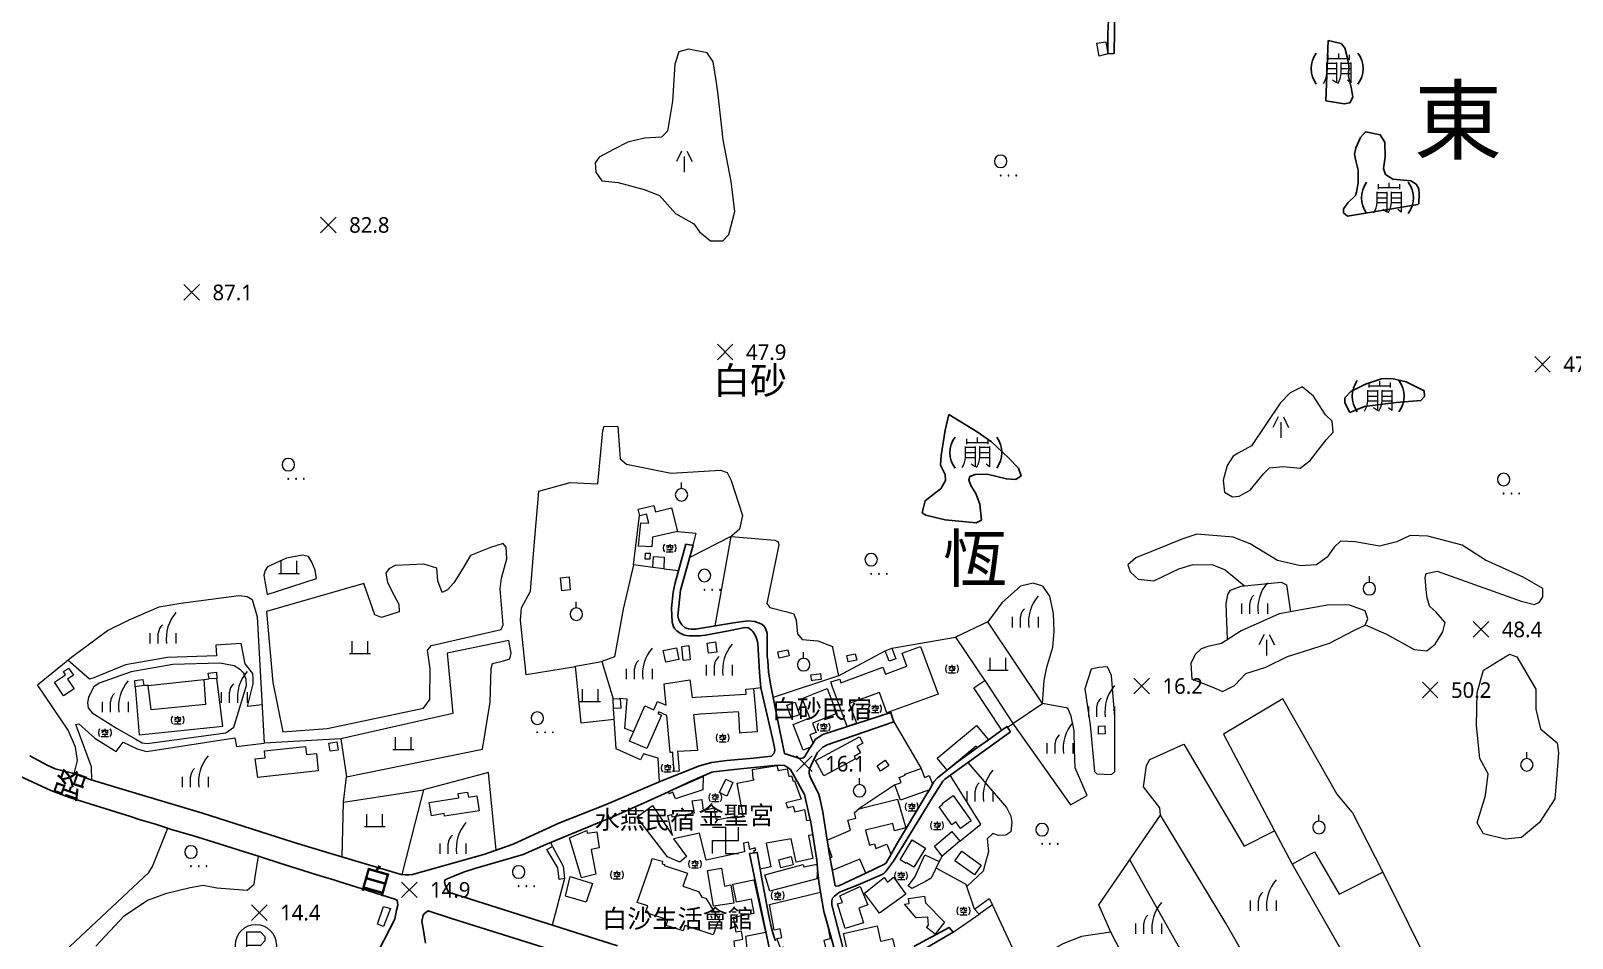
# Model space of a CAD drawing. Extents: x 219840 to 222438, y 2425093 to 2427865.
# Drawn here: x 220473 to 221213, y 2426565 to 2427001 of the extents above; entities that cross this region are included whole.
import ezdxf
from ezdxf.enums import TextEntityAlignment as Align

# ---------------------------------------------------------------- set-up
doc = ezdxf.new("R2010")
doc.units = 0
doc.linetypes.add('103', pattern=[32.5, 20, -3.75, 5, -3.75])
doc.linetypes.add('104', pattern=[32.49, 20, -3.83, 0.5, -3.83, 0.5, -3.83])
for name, color, linetype, lineweight in [('9030100', 7, 'Continuous', 20), ('9230000', 7, '103', 30), ('9240000', 7, '104', 30), ('9310100', 7, 'Continuous', 20), ('9710500', 3, 'Continuous', 20), ('9710800', 3, 'Continuous', 20), ('9720000', 3, 'Continuous', 20), ('9730200', 3, 'Continuous', 20), ('9730301', 3, 'Continuous', 20), ('9790103', 7, 'Continuous', 20), ('9960204', 7, 'Continuous', 20), ('9970102', 7, 'Continuous', 20)]:
    doc.layers.add(name, color=color, linetype=linetype, lineweight=lineweight)
for name, color, linetype in [('9420001', 1, 'Continuous'), ('9420801', 7, 'Continuous'), ('9810200', 7, 'Continuous'), ('9950404', 7, 'Continuous')]:
    doc.layers.add(name, color=color, linetype=linetype)
doc.layers.add('9790201', color=34, linetype='145', lineweight=20, true_color=0xa55200)
doc.layers.add('9820205', color=34, linetype='Continuous', true_color=0xa55200)
doc.styles.add('LMP', font='Microsoft JhengHei.ttf')
doc.linetypes.add('145', pattern='A,0,-7.5,[10,base.shx,S=1,R=0,X=0,Y=0]', length=7.5)

# ---------------------------------------------------------------- blocks, each defined once
blk = doc.blocks.new('97913')
at = {"linetype": 'Continuous'}
for points in [[(-10, 8.7, 0.333333), (-10, -6.3)], [(10, -6.3, 0.333333), (10, 8.7)]]:
    blk.add_lwpolyline(points, format="xyb", dxfattribs=at)
for points in [[(-5.3, 6.5), (-5.5, 5.4), (-6.1, 3.7)], [(-1.7, 5.9), (-2.2, 3.7), (-3.9, 1.8), (-6.1, 0.7)], [(-5.4, 5.9), (6.4, 5.9), (4.4, 4)], [(0, 8.7), (0, 6.2)], [(1.1, 5.9), (1.1, 2.6), (1.6, 1.5), (5.8, 1.5), (6.3, 2.1), (6, 3.3)], [(-6.9, -6.3), (6.9, -6.3)], [(-5.3, -1.5), (5.5, -1.5)], [(0, -1.5), (0, -6.3)]]:
    blk.add_lwpolyline(points, dxfattribs=at)
blk = doc.blocks.new('97200')
at = {"linetype": 'Continuous'}
for points in [[(6.25, 15, 0.214635), (1.75, 0)], [(-0.25, 9, 0.201941), (-2.25, 5)]]:
    blk.add_lwpolyline(points, format="xyb", dxfattribs=at)
for points in [[(-6.25, 5), (-6.25, 0)], [(-2.25, 0), (-2.25, 5)], [(6.25, 5), (6.25, 0)]]:
    blk.add_lwpolyline(points, dxfattribs=at)
blk = doc.blocks.new('97132')
at = {"linetype": 'Continuous'}
for points in [[(-3.2, 6.8, 1), (2.8, 6.8, 1)], [(-0.4, 0, 1), (0, 0, 1)], [(3.35, 0, 1), (3.75, 0, 1)], [(7.1, 0, 1), (7.5, 0, 1)]]:
    blk.add_lwpolyline(points, format="xyb", close=True, dxfattribs=at)
blk = doc.blocks.new('97331')
at = {"linetype": 'Continuous'}
blk.add_lwpolyline([(-3, 0, 1), (3, 0, 1)], format="xyb", close=True, dxfattribs=at)
blk.add_lwpolyline([(0, 3), (0, 6)], dxfattribs=at)
blk = doc.blocks.new('97135')
at = {"linetype": 'Continuous'}
for points in [[(-1.25, 10), (-3.75, 5)], [(0, 7.5), (0, 0)], [(1.25, 10), (3.75, 5)]]:
    blk.add_lwpolyline(points, dxfattribs=at)
blk = doc.blocks.new('98225')
at = {"lineweight": 0}
for points in [[(-6.56, -7.13), (-5.89, -5.98), (-5.4, -4.74), (-5.1, -3.45), (-5, -2.13), (-5, -1.82), (-5, 2.87)], [(-5, 2.56), (-0.31, 2.56), (-0.31, -2.13), (-0.31, -6.82), (-2.19, -5.57)], [(-5, 0.06), (-0.31, 0.06)], [(-4.37, 4.12), (-4.37, 6.62)], [(5.94, 4.75), (5, 4.75), (0.31, 4.75), (-4.37, 4.75)], [(-0.31, 2.87), (-0.31, 2.56)], [(0.31, -7.13), (0.98, -5.98), (1.47, -4.74), (1.77, -3.45), (1.88, -2.13), (1.88, 2.56), (1.88, 2.87)], [(0.63, 7.25), (0.63, 4.75)], [(1.88, 2.56), (6.56, 2.56)], [(1.88, 0.06), (6.56, 0.06)], [(6.56, 2.87), (6.56, -1.82), (6.56, -6.5), (6.56, -6.82), (5, -5.57)], [(5.94, 4.12), (5.94, 6.62)], [(-0.31, -2.44), (-5, -2.44)], [(6.56, -2.44), (1.88, -2.44)]]:
    blk.add_lwpolyline(points, dxfattribs=at)
for start, end in [(143.1301, 216.8699), (323.1301, 36.8699)]:
    blk.add_arc((0, 0), 12.5, start, end)
blk = doc.blocks.new('99624')
at = {"linetype": 'Continuous'}
blk.add_lwpolyline([(-10, 0, 1), (10, 0, 1)], format="xyb", close=True, dxfattribs=at)
for points in [[(-4.37, -6.56), (-4.37, 6.56), (2.19, 6.56), (4.37, 4.38), (4.37, 2.19), (2.19, 0), (-4.37, 0)], [(-4.37, 0), (-4.37, 0)]]:
    blk.add_lwpolyline(points, dxfattribs=at)
blk = doc.blocks.new('98120')
at = {"linetype": 'Continuous'}
for points in [[(-3.75, -3.75), (3.75, 3.75)], [(-3.75, 3.75), (3.75, -3.75)]]:
    blk.add_lwpolyline(points, dxfattribs=at)
blk = doc.blocks.new('99712')
at = {"linetype": 'Continuous'}
for points in [[(-6.25, -6.25), (-6.25, 0), (6.25, 0), (6.25, 6.25)], [(-6.25, 6.25), (0, 6.25), (0, -6.25), (6.25, -6.25)]]:
    blk.add_lwpolyline(points, dxfattribs=at)
blk = doc.blocks.new('97320')
at = {"linetype": 'Continuous'}
for points in [[(-5, 0), (5, 0)], [(-3.75, 0), (-3.75, 6)], [(3.75, 0), (3.75, 6)]]:
    blk.add_lwpolyline(points, dxfattribs=at)

msp = doc.modelspace()

# ---------------------------------------------------------------- linework, layer by layer
at = {"layer": '9310100', "flags": 128}
for points in [[(220989.83, 2426990.15), (220985.56, 2426988.96), (220984.54, 2426995.24), (220988.77, 2426995.94), (220989.83, 2426990.15)], [(220771.83, 2426773.04), (220772.54, 2426770.04), (220780.32, 2426771.97), (220783.18, 2426760.58), (220771.09, 2426757.92), (220770.76, 2426753.2), (220764.39, 2426753.6), (220765.6, 2426764.83), (220769.45, 2426764.57), (220768.28, 2426768.97), (220765, 2426768.13), (220764.25, 2426771.37), (220771.83, 2426773.04)], [(220770.09, 2426750.22), (220769.92, 2426747.26), (220767.69, 2426747.38), (220767.84, 2426750.24), (220770.09, 2426750.22)], [(220776.7, 2426748.29), (220776.55, 2426742.75), (220771.31, 2426743.29), (220771.68, 2426748.66), (220776.7, 2426748.29)], [(220731.67, 2426732.56), (220727.61, 2426732.19), (220727.05, 2426738.39), (220731.1, 2426738.77), (220731.67, 2426732.56)], [(220802.03, 2426702.68), (220798.11, 2426702.12), (220797.4, 2426707.01), (220801.32, 2426707.58), (220802.03, 2426702.68)], [(220783.81, 2426699.05), (220777.49, 2426697.76), (220776.33, 2426703.4), (220782.66, 2426704.7), (220783.81, 2426699.05)], [(220789.25, 2426698.95), (220785.93, 2426698.56), (220785.26, 2426705.31), (220788.58, 2426705.84), (220789.25, 2426698.95)], [(220836.71, 2426700.85), (220831.96, 2426699.76), (220831.32, 2426702.78), (220836.2, 2426703.75), (220836.71, 2426700.85)], [(220899.85, 2426705.36), (220908.28, 2426682.48), (220883.74, 2426673.43), (220880.09, 2426683.34), (220865.61, 2426678.01), (220869.1, 2426668.55), (220864.56, 2426666.88), (220857.38, 2426686.36), (220856.74, 2426688.4), (220861.02, 2426689.75), (220861.6, 2426687.92), (220881.8, 2426695.36), (220882.99, 2426692.12), (220893.34, 2426695.94), (220891.06, 2426702.12), (220899.85, 2426705.36)], [(220869.21, 2426698.77), (220865.16, 2426698.07), (220864.46, 2426701.1), (220868.44, 2426701.84), (220869.21, 2426698.77)], [(220887.95, 2426699.51), (220884.84, 2426698.31), (220882.88, 2426703.26), (220886.11, 2426704.6), (220887.95, 2426699.51)], [(220493.43, 2426685.04), (220488.38, 2426681.63), (220483.98, 2426688.15), (220489.36, 2426691.78), (220488.28, 2426693.38), (220490.72, 2426695.03), (220493.07, 2426691.55), (220490.3, 2426689.68), (220493.43, 2426685.04)], [(220561.94, 2426689.94), (220558.31, 2426689.79), (220557.76, 2426692.54), (220561.73, 2426693.1), (220561.94, 2426689.94)], [(220848.05, 2426688.98), (220847.65, 2426688.92), (220847.25, 2426691.71), (220847.39, 2426691.73), (220851.25, 2426692.29), (220851.76, 2426692.36), (220852.17, 2426689.57), (220852.03, 2426689.55), (220848.05, 2426688.98)], [(220526.93, 2426686.58), (220522.71, 2426686.04), (220522.63, 2426689.03), (220526.46, 2426689.48), (220526.93, 2426686.58)], [(220556.56, 2426677.55), (220530.5, 2426674.97), (220528.96, 2426686.64), (220555.67, 2426689.51), (220556.56, 2426677.55)], [(220789.17, 2426688.31), (220790.12, 2426680.86), (220791.79, 2426680.96), (220816.11, 2426682.45), (220815.92, 2426684.84), (220819.61, 2426685.19), (220820.55, 2426674.68), (220821.46, 2426664.36), (220813.99, 2426663.85), (220813.08, 2426663.78), (220812.58, 2426672.97), (220812.52, 2426673.99), (220794.2, 2426672.79), (220792.68, 2426672.69), (220790.85, 2426672.57), (220792.81, 2426655.43), (220783.18, 2426654.87), (220783.3, 2426653.56), (220784.03, 2426645.51), (220781.52, 2426645.26), (220780.95, 2426653.31), (220780.86, 2426654.58), (220780.27, 2426654.49), (220779.67, 2426654.41), (220778.1, 2426672.27), (220774.15, 2426674.03), (220773.74, 2426673.1), (220775.4, 2426672.39), (220768.5, 2426656.36), (220760.15, 2426659.95), (220767.43, 2426676.83), (220771.81, 2426674.94), (220773.53, 2426678.91), (220777.68, 2426677.13), (220777.24, 2426682.06), (220777.09, 2426683.74), (220776.77, 2426687.39), (220789.04, 2426689.31), (220789.17, 2426688.31)], [(220847, 2426657.02), (220843.51, 2426655.64), (220838.64, 2426667.97), (220846.7, 2426671.15), (220843.05, 2426680.4), (220855.01, 2426685.13), (220859.71, 2426673.24), (220847.92, 2426668.58), (220849.7, 2426664.09), (220846.65, 2426662.88), (220848.22, 2426658.91), (220847, 2426657.02)], [(220944.36, 2426668.24), (220941.63, 2426666.47), (220941.37, 2426666.87), (220938.92, 2426665.12), (220925.49, 2426685.49), (220930.72, 2426689.11), (220944.36, 2426668.24)], [(220755.91, 2426675.76), (220752.38, 2426675.5), (220752.33, 2426680.3), (220755.69, 2426680.39), (220755.91, 2426675.76)], [(220841.68, 2426672.58), (220837.74, 2426671.23), (220835.68, 2426677.2), (220839.61, 2426678.56), (220841.68, 2426672.58)], [(220932.52, 2426660.55), (220927.25, 2426656.79), (220926.61, 2426657.56), (220914.34, 2426647.35), (220912.57, 2426645.9), (220907.79, 2426651.73), (220909.52, 2426653.15), (220926.74, 2426667.49), (220932.52, 2426660.55)], [(220988.42, 2426663.34), (220985.37, 2426663.32), (220985.36, 2426667.12), (220988.38, 2426667.23), (220988.42, 2426663.34)], [(220604.59, 2426657.38), (220604.94, 2426653.44), (220609.86, 2426653.92), (220610.67, 2426645.69), (220581.6, 2426642.35), (220580.35, 2426651.38), (220585.11, 2426651.83), (220584.88, 2426655.23), (220604.59, 2426657.38)], [(220620.18, 2426655.6), (220616.32, 2426655.03), (220615.73, 2426658.99), (220619.59, 2426659.56), (220620.18, 2426655.6)], [(220855.85, 2426644.52), (220853.41, 2426643.21), (220849.43, 2426650.62), (220870.48, 2426661.94), (220872.13, 2426658.88), (220869.64, 2426657.54), (220869.27, 2426657.34), (220870.96, 2426654.21), (220867.93, 2426652.58), (220868.58, 2426651.36), (220855.85, 2426644.52)], [(220830.8, 2426648.22), (220831.51, 2426645.78), (220835.76, 2426646.59), (220836.62, 2426642.91), (220837.95, 2426643.16), (220838.62, 2426640.63), (220839.34, 2426640.8), (220842.5, 2426632.05), (220835.16, 2426630.31), (220835.91, 2426627.92), (220838.62, 2426628.7), (220839.44, 2426625.9), (220844.18, 2426627.01), (220845.09, 2426621.77), (220846.87, 2426622.07), (220847.12, 2426621), (220848.08, 2426614.88), (220846.03, 2426614.62), (220848.16, 2426603.45), (220840.1, 2426601.76), (220837.75, 2426612.94), (220825.65, 2426610.85), (220827.92, 2426599.52), (220822.79, 2426598.31), (220821.34, 2426606.47), (220820.05, 2426606.24), (220819.81, 2426607.31), (220820.72, 2426607.56), (220820.52, 2426608.59), (220817.92, 2426607.82), (220817.29, 2426611.37), (220814.85, 2426610.88), (220815.38, 2426606.67), (220796.86, 2426602.7), (220793.79, 2426615.69), (220781.29, 2426612.9), (220787.49, 2426604.4), (220784.34, 2426601.83), (220778.34, 2426604.27), (220763.59, 2426623.35), (220771.16, 2426629.03), (220780.69, 2426614.52), (220778.53, 2426624.2), (220780.29, 2426624.65), (220780.44, 2426623.53), (220791.32, 2426625.51), (220790.23, 2426631.14), (220794.8, 2426631.93), (220795.5, 2426626.58), (220800.52, 2426627.87), (220801.76, 2426622.02), (220811.78, 2426624.02), (220811.82, 2426623.4), (220814.66, 2426623.94), (220811.86, 2426639.63), (220820.02, 2426641.37), (220819.54, 2426641.99), (220819.11, 2426646.31), (220830.8, 2426648.22)], [(220884.62, 2426648.21), (220880.7, 2426645.52), (220878.98, 2426648.01), (220882.9, 2426650.71), (220884.62, 2426648.21)], [(220795.29, 2426636.53), (220782.24, 2426632.2), (220780.99, 2426635.35), (220779.14, 2426634.66), (220778.77, 2426635.61), (220780.43, 2426636.37), (220780.45, 2426636.32), (220795.55, 2426642.93), (220795.29, 2426636.53)], [(220809.69, 2426640.08), (220806.79, 2426633.41), (220803.31, 2426635.24), (220806.41, 2426641.66), (220809.69, 2426640.08)], [(220900.17, 2426646.8), (220901.72, 2426642.48), (220904.05, 2426643.39), (220905.58, 2426639.17), (220904.09, 2426636.58), (220890.27, 2426631.57), (220887.5, 2426638.84), (220890.57, 2426639.98), (220889.65, 2426642.42), (220892.51, 2426643.49), (220892.32, 2426643.97), (220900.17, 2426646.8)], [(220682.38, 2426635.42), (220682.77, 2426633), (220686.77, 2426633.66), (220687.92, 2426626.38), (220671.33, 2426623.85), (220671.09, 2426625.15), (220664.98, 2426624.07), (220663.93, 2426630.43), (220678.11, 2426632.67), (220677.79, 2426634.82), (220682.38, 2426635.42)], [(220924.23, 2426621.65), (220919.09, 2426617.96), (220916.83, 2426621.1), (220914.83, 2426619.66), (220908.72, 2426628.32), (220910.48, 2426629.57), (220910.23, 2426629.92), (220915.56, 2426633.74), (220924.23, 2426621.65)], [(220888.85, 2426632.06), (220892.75, 2426618.22), (220887.4, 2426616.81), (220886.52, 2426620.3), (220873.49, 2426617.14), (220875.28, 2426609.91), (220877.71, 2426610.62), (220878.39, 2426608.38), (220883.73, 2426610.39), (220885.61, 2426605.59), (220884.87, 2426604.16), (220883.33, 2426601.5), (220882.59, 2426600.78), (220873.61, 2426596.5), (220873.51, 2426596.46), (220870.69, 2426603.25), (220857.8, 2426597.9), (220856.5, 2426603.79), (220857.43, 2426604.15), (220855.49, 2426609.55), (220855.05, 2426612.34), (220866.21, 2426617.16), (220864.92, 2426621.88), (220868.78, 2426622.91), (220868.13, 2426625.61), (220870.25, 2426627.45), (220888.85, 2426632.06)], [(220739.64, 2426617.01), (220739.83, 2426615.63), (220744.49, 2426616.37), (220745.54, 2426608.59), (220741.65, 2426607.9), (220743.45, 2426598.39), (220743.97, 2426595.96), (220737.09, 2426594.15), (220736.28, 2426596.84), (220731.27, 2426613.44), (220738.79, 2426616.64), (220739.64, 2426617.01)], [(220902.24, 2426608.54), (220896.65, 2426599.38), (220893.18, 2426601.49), (220892.95, 2426601.12), (220890, 2426602.92), (220895.82, 2426612.45), (220902.24, 2426608.54)], [(220918.74, 2426611.84), (220910.22, 2426604.69), (220906.53, 2426609.48), (220914.89, 2426616.52), (220918.74, 2426611.84)], [(220728.93, 2426593.94), (220726.33, 2426593.44), (220725.74, 2426598.95), (220720.47, 2426607.78), (220723.11, 2426609.25), (220728.27, 2426599.86), (220728.93, 2426593.94)], [(220802.29, 2426572.55), (220800.33, 2426566.77), (220786.69, 2426571.3), (220785.92, 2426568.84), (220777.69, 2426571.4), (220778.51, 2426574.02), (220767.77, 2426577.6), (220768.9, 2426580.77), (220763.77, 2426582.35), (220770.31, 2426601.05), (220770.93, 2426603.52), (220776, 2426602.22), (220775.82, 2426601.01), (220776.86, 2426600.68), (220776.77, 2426600.07), (220787.95, 2426596.46), (220785.71, 2426590.24), (220793.25, 2426587.66), (220794.9, 2426584.95), (220796.7, 2426584.43), (220803.41, 2426573.56), (220802.29, 2426572.55)], [(220838.71, 2426600.51), (220832.77, 2426598.96), (220831.74, 2426602.89), (220837.68, 2426604.44), (220838.71, 2426600.51)], [(220902.29, 2426592.52), (220895.74, 2426589.04), (220893.87, 2426590.36), (220897.06, 2426594.48), (220901.97, 2426605.33), (220908.81, 2426602), (220905.03, 2426594.04), (220902.29, 2426592.52)], [(220929, 2426600.38), (220925.69, 2426595.73), (220916.32, 2426602.4), (220919.63, 2426607.05), (220929, 2426600.38)], [(220804.22, 2426598.9), (220805.65, 2426590.29), (220808.81, 2426590.83), (220810.18, 2426582.13), (220800.36, 2426580.58), (220797.51, 2426597.79), (220804.22, 2426598.9)], [(220850.18, 2426600.85), (220850.41, 2426598.44), (220849.98, 2426593.76), (220827.41, 2426587.82), (220825.1, 2426595.69), (220843.47, 2426600.57), (220843.74, 2426599.46), (220850.18, 2426600.85)], [(220742.38, 2426591.51), (220739.36, 2426582.55), (220729.34, 2426585.38), (220731.68, 2426594.81), (220742.38, 2426591.51)], [(220819.81, 2426593.21), (220825.33, 2426567.94), (220815.73, 2426565.96), (220815.89, 2426564.93), (220816.41, 2426560.16), (220810.92, 2426559.14), (220810.3, 2426564), (220814.46, 2426564.69), (220813.87, 2426568.67), (220811.36, 2426568.16), (220809.97, 2426575.29), (220820.01, 2426577.24), (220818.67, 2426584.02), (220811.52, 2426582.54), (220809.76, 2426591.16), (220819.81, 2426593.21)], [(220872.51, 2426572.68), (220863.6, 2426569.94), (220860.02, 2426581.71), (220862.36, 2426582.35), (220861.1, 2426585.5), (220864.18, 2426587.06), (220870.82, 2426590.13), (220874.49, 2426581.24), (220870.21, 2426579.7), (220872.51, 2426572.68)], [(220886.86, 2426594.47), (220892.85, 2426586.38), (220880.14, 2426577.26), (220872.96, 2426586.92), (220882.34, 2426594.39), (220884, 2426592.11), (220886.86, 2426594.47)], [(220854.94, 2426572.33), (220856.5, 2426564.86), (220853.4, 2426564.12), (220855.3, 2426555.98), (220856.33, 2426551.63), (220849.31, 2426550.05), (220848.27, 2426554.59), (220847.34, 2426559.35), (220835.05, 2426556.93), (220834.27, 2426560.89), (220832.66, 2426560.57), (220830.88, 2426565.15), (220833.32, 2426565.63), (220832.51, 2426569.7), (220829.53, 2426569.12), (220827.35, 2426581.37), (220851.87, 2426587.26), (220853.47, 2426577.99), (220854.71, 2426573.56), (220854.94, 2426572.33)], [(220902.3, 2426582.14), (220911.3, 2426572.97), (220906.85, 2426567.13), (220902.7, 2426570.3), (220903.65, 2426571.55), (220903.41, 2426575.4), (220897.81, 2426575.05), (220892.14, 2426581.57), (220894.35, 2426581.89), (220894, 2426584.3), (220901.82, 2426585.43), (220902.3, 2426582.14)], [(220934.44, 2426581.32), (220928.01, 2426576.77), (220925.79, 2426579.22), (220932.81, 2426584.35), (220934.44, 2426581.32)], [(220645.42, 2426579.57), (220642.03, 2426570.88), (220639.05, 2426571.94), (220642.05, 2426580.45), (220645.42, 2426579.57)], [(220879.13, 2426570.46), (220880.68, 2426563.8), (220881.68, 2426564.03), (220886.36, 2426565.12), (220886.51, 2426564.49), (220887.43, 2426560.49), (220888.14, 2426560.65), (220888.54, 2426560.75), (220889.57, 2426556.32), (220889.16, 2426556.23), (220881.6, 2426554.47), (220881.43, 2426554.43), (220880.98, 2426556.37), (220879.39, 2426556), (220879.11, 2426557.21), (220879.02, 2426557.61), (220876.96, 2426557.13), (220876.83, 2426557.66), (220867.92, 2426555.59), (220865.81, 2426555.1), (220862.93, 2426567.51), (220878.95, 2426571.23), (220879.13, 2426570.46)]]:
    msp.add_lwpolyline(points, close=True, dxfattribs=at)
at = {"layer": '9420001', "flags": 128}
for points in [[(220993.15, 2427011.7), (220992.82, 2426990.2), (220989.83, 2426990.15), (220989.72, 2426999.88), (220990.43, 2427012.65)], [(220472.12, 2426652.84), (220480.5, 2426648.36), (220484.36, 2426646.55), (220492.71, 2426644.48), (220501.66, 2426641.28), (220524.51, 2426634.38), (220555.11, 2426625.23), (220578.62, 2426617.77), (220599.01, 2426611.16), (220614.41, 2426606.62), (220614.89, 2426606.45), (220650.42, 2426595.86), (220652.41, 2426595.63), (220654.24, 2426595.66), (220655.94, 2426595.86), (220690.57, 2426605.59), (220692.46, 2426606.17), (220704.17, 2426610.36), (220726.19, 2426620.51), (220748.92, 2426629.5), (220775.15, 2426640.67), (220793.69, 2426648), (220799.49, 2426649.64), (220806.9, 2426650.65), (220819.64, 2426651.76), (220828.33, 2426652.7), (220829.53, 2426654.1), (220829.9, 2426655.57), (220829.79, 2426656.83), (220828.63, 2426661.93), (220823.22, 2426685.56), (220822.6, 2426692.83), (220821.8, 2426706.79), (220821.33, 2426708.3), (220820.89, 2426709.7), (220820.23, 2426711.09), (220819.32, 2426712.52), (220818.81, 2426713.05), (220817.45, 2426714.2), (220817.16, 2426714.3), (220816.04, 2426714.43), (220814.66, 2426714.27), (220809.38, 2426713.24), (220796.66, 2426710.76), (220793.74, 2426710.48), (220791.04, 2426710.42), (220788.78, 2426710.51), (220787.27, 2426710.73), (220785.99, 2426711.01), (220785.01, 2426711.41), (220784.16, 2426711.88), (220782.89, 2426712.87), (220781.95, 2426713.79), (220781.16, 2426714.77), (220780.58, 2426717.02), (220780.26, 2426723.83), (220781.08, 2426731.45), (220782.05, 2426735.91), (220787.19, 2426754.47), (220788.92, 2426754.23), (220790.65, 2426753.99), (220784.65, 2426732.36), (220783.38, 2426720.08), (220783.73, 2426718.24), (220784.54, 2426716.76), (220785.33, 2426715.59), (220786.8, 2426714.3), (220788.42, 2426713.78), (220789.68, 2426713.62), (220791.87, 2426713.65), (220810.04, 2426716.69), (220816.9, 2426717.65), (220820.36, 2426717.42), (220823.28, 2426716.28), (220824.66, 2426715.26), (220825.35, 2426714.07), (220826.17, 2426711.81), (220826.27, 2426700.5), (220826.45, 2426698.61), (220826.89, 2426693.2), (220827.81, 2426687.21), (220832.33, 2426664.92), (220834.46, 2426654), (220841.95, 2426651.56), (220843.37, 2426651.77), (220844.37, 2426652.51), (220846.58, 2426656.38), (220847, 2426657.02), (220848.22, 2426658.91), (220849.48, 2426660.87), (220852.97, 2426663.15), (220885.6, 2426673.65), (220886.3, 2426671.4), (220887, 2426669.15), (220863.34, 2426660.98), (220854.96, 2426658.15), (220852.99, 2426657.04), (220851.58, 2426655.72), (220850.31, 2426654.39), (220848.15, 2426650.06), (220846.66, 2426646.86), (220846.37, 2426645.43), (220846.36, 2426644.35), (220846.93, 2426642.73), (220851.06, 2426634.25), (220851.67, 2426631.78), (220852.96, 2426625.7), (220855.05, 2426612.34), (220855.49, 2426609.55), (220855.88, 2426607.04), (220858.89, 2426590.35), (220859.57, 2426590.23), (220860.63, 2426590.32), (220873.61, 2426596.5), (220882.59, 2426600.78), (220883.33, 2426601.5), (220884.87, 2426604.16), (220888.38, 2426610.21), (220902.92, 2426634.55), (220904.09, 2426636.58), (220905.58, 2426639.17), (220906.26, 2426640.35), (220907.98, 2426642.23), (220917.41, 2426649.76), (220927.25, 2426656.79), (220932.52, 2426660.55), (220938.92, 2426665.12), (220941.37, 2426666.87), (220941.63, 2426666.47), (220942.17, 2426665.63), (220942.97, 2426664.39), (220911.52, 2426641.65), (220910.56, 2426640.62), (220904.76, 2426631.51), (220886.9, 2426602.16), (220883.06, 2426597.06), (220882.31, 2426596.49), (220881.4, 2426595.87), (220869.82, 2426590.79), (220860.86, 2426587.26), (220858.47, 2426585.44), (220857.62, 2426584.48), (220857.23, 2426583.22), (220857.2, 2426581.31), (220865.4, 2426549.55)], [(220860.18, 2426554.08), (220854.71, 2426573.56), (220853.47, 2426577.99), (220851.87, 2426587.26), (220851, 2426592.3), (220850.41, 2426598.44), (220850.18, 2426600.85), (220850.01, 2426602.66), (220848.08, 2426614.88), (220847.12, 2426621), (220846.87, 2426622.07), (220844.09, 2426634.23), (220837.39, 2426646.28), (220835.69, 2426647.6), (220834.49, 2426648.19), (220832.63, 2426648.34), (220829.54, 2426648.24), (220813.43, 2426646.53), (220800.42, 2426645.16), (220799.59, 2426645.02), (220790.06, 2426640.75), (220780.43, 2426636.37), (220778.77, 2426635.61), (220768.57, 2426630.97), (220752.12, 2426623.52), (220719.9, 2426610.31), (220709.1, 2426605.4), (220685.91, 2426598.68), (220680.91, 2426597.09), (220677.13, 2426595.69), (220672.62, 2426593.69), (220671.42, 2426593.14), (220671.28, 2426592.45), (220671.58, 2426590.9), (220673.15, 2426587.33), (220754.4, 2426561.48)], [(220639.39, 2426558.8), (220644.98, 2426569.65), (220647.41, 2426574.36), (220648.24, 2426578.61), (220648.8, 2426581.09), (220648.67, 2426582.47), (220648.55, 2426583.56), (220647.01, 2426584.09), (220635.3, 2426587.75), (220628.76, 2426589.85), (220620.97, 2426592.35), (220618.54, 2426593.08), (220609.97, 2426595.64), (220594.21, 2426600.67), (220592.65, 2426601.17), (220583.34, 2426604.16), (220579.39, 2426605.4), (220572.65, 2426607.51), (220560.09, 2426611.44), (220550.75, 2426614.36), (220540.14, 2426617.44), (220532.45, 2426619.95), (220524.72, 2426622.25), (220520.45, 2426623.72), (220491.29, 2426632.87), (220482.27, 2426636.15), (220467.11, 2426643.17)], [(220827.53, 2426559.21), (220817.75, 2426605.85), (220820.05, 2426606.24), (220821.34, 2426606.47), (220822.79, 2426598.31), (220823.6, 2426593.7), (220826.99, 2426575.94), (220828.35, 2426570.08), (220829.43, 2426566.23), (220830.22, 2426563.89)], [(220773.5, 2426543.58), (220674.62, 2426574.75), (220663.48, 2426578.44), (220661.89, 2426577.19), (220661.05, 2426576.23), (220660.43, 2426573.21), (220660.9, 2426570.81), (220662.21, 2426562.91)], [(220896.7, 2426561.21), (220913.58, 2426570.44), (220915.51, 2426568.04), (220899.28, 2426558.61)]]:
    msp.add_lwpolyline(points, dxfattribs=at)
at = {"layer": '9790201', "flags": 128}
for points in [[(220782.13, 2426913.34), (220791.01, 2426908.51), (220793.74, 2426904.61), (220798.95, 2426900.22), (220804.9, 2426900.27), (220807.76, 2426903.31), (220810.64, 2426914.36), (220808.97, 2426928.83), (220805.13, 2426948.8), (220802.61, 2426970.41), (220801.8, 2426976.28), (220800.3, 2426986.34), (220797.41, 2426990.62), (220788.49, 2426992.38), (220783.79, 2426991.03), (220781.81, 2426985.08), (220780.7, 2426967.33), (220778.27, 2426952.94), (220775.4, 2426950.15), (220767.33, 2426949.53), (220759.35, 2426947.62), (220752.45, 2426944.07), (220745.56, 2426940.51), (220743.54, 2426937.75), (220743.89, 2426933.25), (220746.75, 2426929.17), (220754.61, 2426928.23), (220767.17, 2426924.97), (220774.47, 2426922.11)], [(221045.85, 2426779.55), (221049.65, 2426777.27), (221052.86, 2426777.55), (221058.09, 2426780.52), (221064.5, 2426788.38), (221067.46, 2426791.21), (221073.96, 2426791.86), (221082.16, 2426791.02), (221086.9, 2426794.66), (221094.64, 2426804.61), (221098, 2426808.29), (221097.42, 2426813.59), (221094.28, 2426816.71), (221088.48, 2426825.6), (221083.12, 2426830.09), (221077.35, 2426827.27), (221072.49, 2426822.22), (221058.81, 2426801.82), (221052.36, 2426798.3), (221049.9, 2426796.77), (221047.15, 2426792.3), (221045.16, 2426785.3)], [(220593.69, 2426664.34), (220615.01, 2426665.92), (220661.25, 2426675.68), (220664.28, 2426679.94), (220664.38, 2426694.7), (220663.14, 2426703.68), (220665.09, 2426705.88), (220698.51, 2426713.52), (220699.46, 2426715.84), (220698.06, 2426733.15), (220698.7, 2426738.22), (220701.22, 2426747.49), (220700.88, 2426753.15), (220699.39, 2426754.78), (220693.37, 2426752.97), (220683.71, 2426749.12), (220679.3, 2426741.61), (220675.83, 2426736), (220672.73, 2426732.59), (220670.11, 2426731.37), (220668.09, 2426736.94), (220667.56, 2426742.97), (220661.42, 2426744.88), (220647.54, 2426744.24), (220644.51, 2426742.64), (220643.08, 2426740.62), (220643.85, 2426736.06), (220647.09, 2426729.8), (220649.36, 2426725.72), (220649.48, 2426722.01), (220640.95, 2426719.23), (220637.79, 2426720.55), (220632.48, 2426735.58), (220585.76, 2426722.26), (220588.89, 2426688.07)], [(220586.07, 2426730.37), (220609.84, 2426737.99), (220609.22, 2426742.02), (220607.61, 2426745.89), (220605.95, 2426748.54), (220603.16, 2426749.2), (220595.44, 2426747.77), (220586.35, 2426743.72), (220585.21, 2426741.87), (220584.53, 2426739.62), (220584.99, 2426736.77)], [(220624.19, 2426642.72), (220689.46, 2426656.1), (220693.16, 2426678.65), (220693.68, 2426694.72), (220694.38, 2426697.14), (220699.62, 2426698.55), (220702.62, 2426699.45), (220703.31, 2426702.12), (220702.13, 2426708.26), (220672.5, 2426702.18), (220675.25, 2426673.14), (220621.45, 2426661.04)], [(221167.05, 2426620.71), (221171.18, 2426633.72), (221172.45, 2426644.2), (221168.32, 2426651.5), (221166.73, 2426667.38), (221167.05, 2426683.25), (221170.22, 2426694.05), (221182.61, 2426701.67), (221186.11, 2426700.4), (221195.32, 2426684.84), (221195.32, 2426675.32), (221197.54, 2426665.79), (221205.49, 2426659.12), (221206.23, 2426654.28), (221205.22, 2426641.84), (221204.42, 2426632.21), (221196.99, 2426620.77), (221188.36, 2426613.55), (221180.53, 2426612.75), (221170.09, 2426615.35)], [(220528.55, 2426658.8), (220566.21, 2426663.82), (220570.13, 2426666.57), (220576.15, 2426686.66), (220576.08, 2426689.49), (220574.92, 2426692.5), (220573.36, 2426694.2), (220570.25, 2426696.14), (220563.32, 2426697.37), (220540.88, 2426696.7), (220520.79, 2426693.18), (220505.42, 2426687.77), (220502.9, 2426685.95), (220500.34, 2426680.96), (220499.89, 2426678.23), (220500.18, 2426675.88), (220502.03, 2426673.43), (220513.71, 2426666.12), (220523.07, 2426660.89), (220526.05, 2426659.13)], [(220984.47, 2426644.14), (220991.46, 2426643.86), (220993.09, 2426645.3), (220993.17, 2426671.41), (220991.57, 2426691.36), (220989.56, 2426695.52), (220985.5, 2426695.26), (220981.77, 2426694.44), (220978.8, 2426684.98), (220981.27, 2426667.74), (220983.45, 2426645.33)]]:
    msp.add_lwpolyline(points, close=True, dxfattribs=at)
for points in [[(220318.72, 2426791.5), (220285.14, 2426778.05), (220282, 2426779), (220271.15, 2426822.11), (220244.08, 2426815.6), (220240.96, 2426817.88), (220233.38, 2426857), (220229.46, 2426869.03), (220226.25, 2426868.52), (220216.77, 2426864.77), (220214.41, 2426858.43), (220230.22, 2426787.32), (220224.08, 2426781.98), (220207.44, 2426771.62), (220190.08, 2426766.68), (220187.18, 2426763.71), (220205.16, 2426717.27), (220218.59, 2426686.6), (220238.9, 2426660.47), (220231.32, 2426644.64), (220231.29, 2426631.19), (220234.29, 2426623.09), (220245.33, 2426587.97), (220248.2, 2426580.46), (220255.09, 2426576.55), (220270.91, 2426567.59), (220308.73, 2426598.6), (220318.09, 2426604.55), (220324.39, 2426603.99), (220359.32, 2426573.3), (220364.9, 2426570.93), (220409.57, 2426572.02), (220435.06, 2426567.24), (220478.81, 2426549.46), (220529.33, 2426596.81), (220530.99, 2426599.66), (220538.4, 2426618.01)], [(220744.95, 2426783.56), (220747.27, 2426809.18), (220747.98, 2426811.26), (220754.55, 2426811.08), (220755.55, 2426795.57), (220758.61, 2426793.03), (220780.09, 2426788.65), (220803.76, 2426790.08), (220807.07, 2426788.99), (220808.92, 2426785.06), (220814.31, 2426768.36), (220812.91, 2426761.78), (220809.14, 2426758.32), (220789.03, 2426748.16)], [(220734.2, 2426695.67), (220710.41, 2426691.81), (220707.79, 2426718.03), (220708.24, 2426723.99), (220712.53, 2426731.9), (220713.98, 2426749.88), (220716.57, 2426779.94), (220731.59, 2426784.09), (220744.95, 2426783.56)], [(220762.04, 2426744.6), (220764.95, 2426768.35)], [(220783.18, 2426760.58), (220791.94, 2426759.86)], [(220791.94, 2426759.86), (220790.58, 2426754)], [(221113.39, 2426715.83), (221123.64, 2426711.37), (221136.84, 2426703.91), (221142.96, 2426703.29), (221147.01, 2426706.41), (221150.59, 2426712.38), (221151.73, 2426716.92), (221147.31, 2426722.03), (221144.37, 2426724.51), (221143.11, 2426728.57), (221142.58, 2426732.8), (221142.13, 2426738.34), (221142.68, 2426740.47), (221147.84, 2426741.48), (221188.25, 2426727.09), (221194.64, 2426725.56), (221197.04, 2426726.7), (221198.62, 2426729.16), (221198.64, 2426733.18), (221189.13, 2426738.7), (221171.06, 2426746.89), (221159.97, 2426754.01), (221143.46, 2426758.36), (221135, 2426758.71), (221128.57, 2426755.67), (221120.24, 2426753.57), (221108.5, 2426755.7), (221101.42, 2426755.95), (221098.49, 2426753.12), (221095.17, 2426748.31), (221090.04, 2426744.61), (221082.29, 2426744.12), (221071.31, 2426746.69), (221058.09, 2426754.76), (221049.99, 2426757.97), (221032.5, 2426759.32), (221025.78, 2426757.06), (221003.29, 2426748.01), (220999.35, 2426744.58), (221000.45, 2426741.28), (221004.35, 2426737.78), (221011.89, 2426736.96), (221023.8, 2426742.6), (221030.72, 2426744.7), (221040.21, 2426744.6), (221046.19, 2426742.21), (221055.36, 2426734.47)], [(220801.25, 2426715.22), (220808.94, 2426758.22), (220829.87, 2426756.48), (220831.42, 2426755.68), (220831.77, 2426754.17), (220826.1, 2426726.07), (220827.51, 2426724.14), (220835.62, 2426722.06), (220838.97, 2426720.99), (220840.13, 2426717.99), (220840.73, 2426711.53), (220843.01, 2426708.7), (220850.46, 2426708.03), (220857.56, 2426705.4), (220857.59, 2426704.84), (220860.48, 2426691.22), (220829.1, 2426680.83)], [(220762.04, 2426744.6), (220757.11, 2426723.26), (220752.94, 2426700.34), (220746.89, 2426698.11)], [(220771.31, 2426743.29), (220762.04, 2426744.6)], [(220776.55, 2426742.75), (220783.69, 2426741.82)], [(220493.42, 2426644.23), (220495.02, 2426650.6), (220494.04, 2426656.97), (220490.55, 2426665.15), (220475.81, 2426686.91), (220492.11, 2426700.26), (220509.47, 2426713.03), (220519.9, 2426718.24), (220534.29, 2426724.37), (220544.64, 2426726.16), (220572.58, 2426729.81), (220576.51, 2426729.39), (220578.97, 2426727.89), (220581.31, 2426719.64), (220584.67, 2426658.98)], [(220958.38, 2426677.91), (220959.16, 2426689.08), (220960.45, 2426695.36), (220963.41, 2426705.1), (220963.95, 2426712.51), (220963.62, 2426721.19), (220961.93, 2426729.52), (220958.58, 2426734.39), (220953.9, 2426735.87), (220947.78, 2426734.31), (220938.86, 2426726.42), (220932.23, 2426717.15)], [(221047.26, 2426708.71), (221046.61, 2426725.83), (221047.38, 2426730.42), (221048.69, 2426732.38), (221053.86, 2426734.32), (221073.02, 2426736.24), (221075.61, 2426735.01), (221077.48, 2426722.06)], [(221029.91, 2426689.82), (221040.47, 2426685.61), (221044.87, 2426683.79), (221050.6, 2426686.65), (221056.1, 2426692.39), (221065.66, 2426695.43), (221076.09, 2426700.5), (221084.2, 2426703.11), (221096.25, 2426706.94), (221108.2, 2426713.21), (221113.31, 2426715.62), (221114.57, 2426718.72), (221113.38, 2426722.47), (221105.81, 2426725.27), (221096.08, 2426725.39), (221072.05, 2426721.09), (221064.21, 2426717.56), (221053.81, 2426712.88), (221044.34, 2426706.86), (221037.75, 2426705.32), (221034.59, 2426704.18), (221031.69, 2426701.5), (221029.66, 2426697.22), (221030.17, 2426689.72)], [(220944.24, 2426668.41), (220958.38, 2426677.91), (220932.23, 2426717.15), (220916.58, 2426709.87)], [(220886.11, 2426704.6), (220916.58, 2426709.87)], [(220916.58, 2426709.87), (220930.95, 2426688.76)], [(220583.66, 2426677.35), (220576.74, 2426676.61), (220579.36, 2426687.37), (220579.47, 2426689.88), (220579.3, 2426692.46), (220575.49, 2426697.05), (220573.62, 2426706.82), (220561.5, 2426705.97), (220561.79, 2426700.85), (220538.26, 2426700.06), (220518.12, 2426696.51), (220502.86, 2426690.28), (220500.84, 2426689.67), (220490.34, 2426698.81)], [(220860.48, 2426691.22), (220882.88, 2426703.26)], [(220752.76, 2426670.25), (220736.91, 2426668.46), (220734.18, 2426695.93), (220746.89, 2426698.11), (220752.33, 2426680.26)], [(220522.71, 2426686.04), (220524.69, 2426662.87), (220564.9, 2426667.14), (220561.94, 2426689.94)], [(220528.96, 2426686.64), (220526.93, 2426686.58)], [(220555.67, 2426689.51), (220558.32, 2426689.79)], [(220819.61, 2426685.19), (220823.21, 2426685.61)], [(220762.06, 2426664.39), (220757.88, 2426665.98), (220759.03, 2426680.06), (220755.19, 2426680.38)], [(220944.24, 2426668.42), (220971.89, 2426629.3), (220979.78, 2426633.8), (220974.12, 2426647.03), (220973.76, 2426655.95), (220973.65, 2426664.92), (220972.13, 2426671.97), (220970.53, 2426675.71), (220958.38, 2426677.91)], [(221107.12, 2426625.76), (221099.7, 2426634.59), (221073.82, 2426680.19), (221045.34, 2426663.31), (221069.76, 2426616.78)], [(220753.75, 2426656.28), (220752.38, 2426675.5)], [(220501.99, 2426641.18), (220501.71, 2426647.58), (220494.31, 2426667.96), (220495.67, 2426668.28), (220503.44, 2426661.31), (220513.61, 2426654.92), (220517.01, 2426659.42), (220523.71, 2426656.16), (220528.2, 2426654.94), (220570.64, 2426661.48), (220571.42, 2426657.32), (220584.67, 2426658.98)], [(220887, 2426669.15), (220900.17, 2426646.8)], [(220621.45, 2426661.04), (220584.67, 2426658.98)], [(220774.48, 2426640.38), (220773.88, 2426651.66), (220766.84, 2426653.87), (220765.36, 2426650.91), (220753.75, 2426656.28)], [(220991.28, 2426568.19), (220985.53, 2426581.24), (221015.11, 2426624.4), (221014.67, 2426627.8), (221006.83, 2426637.87), (221008.27, 2426648.13), (221009.94, 2426651.08), (221026.21, 2426658.37), (221055.27, 2426609.4), (221069.76, 2426616.78), (221078.22, 2426600.8), (221088.96, 2426606.65), (221100.81, 2426586.4), (221121.88, 2426597), (221146.48, 2426547.38), (221180.32, 2426552.48), (221190.53, 2426521.3), (221194.01, 2426509.45), (221211.99, 2426424.58), (221208.16, 2426407.52), (221205.77, 2426395.34), (221205.95, 2426388.68), (221205.26, 2426380.54), (221206.52, 2426356.66)], [(220922.54, 2426649.62), (220941.13, 2426627.94), (220943.2, 2426623.9), (220943.68, 2426621.04), (220943.28, 2426616.26), (220940.82, 2426614.71), (220937.33, 2426614.54), (220934.62, 2426615.58), (220931.8, 2426613.04), (220932.43, 2426606.73), (220931.13, 2426602.28), (220929.89, 2426597.43), (220922.1, 2426590.01)], [(220622.7, 2426630.55), (220624.19, 2426642.72)], [(220692.44, 2426644.76), (220661.21, 2426636.56)], [(220696.15, 2426607.49), (220692.44, 2426644.76)], [(220928.78, 2426620), (220914.04, 2426643.47)], [(220622.07, 2426604.31), (220622.7, 2426630.55), (220661.21, 2426636.56), (220657.26, 2426620.92), (220650.78, 2426595.82)], [(220887.5, 2426638.84), (220870.25, 2426627.45)], [(221107.12, 2426625.76), (221121.88, 2426597)], [(220918.74, 2426611.84), (220928.78, 2426620)], [(221046.45, 2426572.46), (221015.11, 2426624.4)], [(220723.11, 2426609.25), (220722.37, 2426611.32)], [(220503.89, 2426561.4), (220517.53, 2426575.96), (220528.72, 2426583.42), (220537.88, 2426586.89), (220549.19, 2426589.61), (220555.41, 2426590.69), (220561.93, 2426589.43), (220576.5, 2426588.29), (220579.84, 2426591.14), (220580.43, 2426594.65), (220581.89, 2426604.61)], [(220910.22, 2426604.69), (220908.81, 2426602)], [(220921.78, 2426590.95), (220907.34, 2426598.9)], [(221049.85, 2426515.05), (221000.35, 2426602.86)], [(221078.22, 2426600.8), (221111.83, 2426541.83), (221100.31, 2426536.02), (221097.98, 2426533.24), (221096.59, 2426528.12), (221091.59, 2426507.44)], [(220728.93, 2426593.94), (220723.05, 2426571.46)], [(220925.79, 2426579.22), (220921.78, 2426590.95)], [(220969.31, 2426506.36), (220934.44, 2426581.32)], [(220915.51, 2426568.04), (220928.43, 2426577.07)], [(221003.56, 2426544.28), (220991.28, 2426568.19), (220977.07, 2426566.06), (220968.19, 2426562.49), (220948.51, 2426551.08)], [(221081.17, 2426511.65), (221046.45, 2426572.46)]]:
    msp.add_lwpolyline(points, dxfattribs=at)
at = {"layer": '9820205', "flags": 128}
for points in [[(221094.51, 2426967.51), (221103.3, 2426966.05), (221106.05, 2426966.6), (221107.48, 2426969.34), (221106.61, 2426974.08), (221105.36, 2426979.24), (221105.45, 2426984.51), (221104.68, 2426988.66), (221103.53, 2426992.98), (221101.77, 2426995.12), (221095.65, 2426996.47)], [(221138.65, 2426917.76), (221104.85, 2426912.1), (221102.94, 2426913.64), (221103, 2426915.62), (221104.94, 2426918.54), (221108.62, 2426921.97), (221109.25, 2426923.67), (221110.03, 2426928.07), (221109.99, 2426934.14), (221108.86, 2426938.68), (221108.2, 2426941.89), (221108.93, 2426944.93), (221111.03, 2426949.97), (221113.56, 2426952.57), (221120.59, 2426951.26), (221122.85, 2426947.62), (221122.91, 2426940.56), (221122.14, 2426935.05), (221123.13, 2426932.18), (221126.66, 2426929.9), (221135.32, 2426929.05), (221137.8, 2426927.41), (221139.15, 2426925.3), (221139.3, 2426922.65), (221139.15, 2426918.18)], [(221105.92, 2426817.81), (221113.08, 2426820.66), (221128.29, 2426822.64), (221140.1, 2426823.59), (221141.81, 2426825.51), (221141.61, 2426828.21), (221133.06, 2426832.45), (221126.08, 2426834.13), (221121.22, 2426833.95), (221113.48, 2426831.38), (221106.43, 2426827.81), (221103.62, 2426824.9), (221103.65, 2426822.39)], [(220913.36, 2426816.76), (220926.99, 2426808.52), (220933.9, 2426803.64), (220942.16, 2426795.95), (220946.86, 2426791.03), (220948.14, 2426787.32), (220945.67, 2426785.6), (220941.12, 2426785.86), (220931.84, 2426788.21), (220926.02, 2426788.04), (220923.47, 2426787.07), (220922.96, 2426785.38), (220923.97, 2426782.75), (220926.45, 2426778.95), (220928.35, 2426773.71), (220929.08, 2426766.1), (220926.6, 2426764.74), (220911.65, 2426766.15), (220902.44, 2426768.46), (220900.7, 2426769.61), (220902.01, 2426775.36), (220907.4, 2426779.44), (220909.52, 2426781.07), (220911.79, 2426785.04), (220911.73, 2426788.08), (220909.42, 2426792.44), (220909.81, 2426797.05), (220911.7, 2426809.3)]]:
    msp.add_lwpolyline(points, close=True, dxfattribs=at)

# ---------------------------------------------------------------- block references
at = {"layer": '9710500'}
for p in [(220938.52, 2426931.66), (220596.45, 2426785.9), (221180.02, 2426778.83), (220876.35, 2426740.32), (220796.28, 2426732.64), (220716.02, 2426664.13), (220958.41, 2426610.6), (220549.73, 2426599.82), (220707.05, 2426590.23)]:
    msp.add_blockref('97132', p, dxfattribs=at)
at = {"layer": '9710800'}
for p in [(220786.4, 2426933.33), (221072.81, 2426805.63), (221066.04, 2426701.11)]:
    msp.add_blockref('97135', p, dxfattribs=at)
at = {"layer": '9720000'}
for p in [(220950.05, 2426714.54), (221060.18, 2426721), (220536.09, 2426706.77), (220764.73, 2426689.62), (220803.19, 2426691.5), (220570.21, 2426678.38), (220513.14, 2426673.81), (220986.78, 2426671.56), (220966.74, 2426653.9), (220551.54, 2426637.78), (220928.32, 2426630.92), (220675.32, 2426605.74), (221064.38, 2426578.33), (221009.28, 2426567.35)]:
    msp.add_blockref('97200', p, dxfattribs=at)
at = {"layer": '9730200'}
for p in [(220596.6, 2426740.48), (220630.67, 2426701.97), (220936.99, 2426693.98), (220741.25, 2426678.89), (220651.48, 2426655.82), (220637.81, 2426618.83)]:
    msp.add_blockref('97320', p, dxfattribs=at)
at = {"layer": '9730301'}
for p in [(220785.07, 2426778.2), (221115.37, 2426733.15), (220734.55, 2426720.9), (220843.71, 2426696.64), (221190.96, 2426648.52), (220870.57, 2426636.06), (221091.14, 2426618.44)]:
    msp.add_blockref('97331', p, dxfattribs=at)
at = {"layer": '9790103', "xscale": 0.25, "yscale": 0.25, "zscale": 0.25}
for p in [(220779.42, 2426752.39), (220914.9, 2426694.34), (220543.11, 2426669.79), (220878.03, 2426675.2), (220508.19, 2426663.68), (220804.82, 2426661.16), (220853.37, 2426666.37), (220778.39, 2426646.65), (220801.27, 2426632.55), (220895.66, 2426628.05), (220907.81, 2426619.04), (220754.05, 2426595.38), (220791.53, 2426600.59), (220890.52, 2426594.93), (220831.24, 2426585.45), (220920.48, 2426578.1)]:
    msp.add_blockref('97913', p, dxfattribs=at)
at = {"layer": '9810200'}
for p in [(220615.49, 2426907.9, 82.77), (220549.87, 2426875.48, 87.08), (220806.04, 2426846.79, 47.91), (221198.49, 2426840.95, 47.79), (221168.94, 2426713.56, 48.35), (221006.02, 2426686.38, 16.16), (221144.55, 2426684.42, 50.15), (220844.02, 2426649.06, 16.05), (220654.34, 2426588.46, 14.9), (220582.33, 2426577.51, 14.43)]:
    msp.add_blockref('98120', p, dxfattribs=at)
at = {"layer": '9820205'}
for p in [(221099.87, 2426983), (221124.05, 2426920.92), (221119.56, 2426825.62), (220926.41, 2426798.51)]:
    msp.add_blockref('98225', p, dxfattribs=at)
at = {"layer": '9960204'}
msp.add_blockref('99624', (220580.7, 2426561.72), dxfattribs=at)
at = {"layer": '9970102'}
msp.add_blockref('99712', (220806.18, 2426612.24), dxfattribs=at)

# ---------------------------------------------------------------- texts
at = {"layer": '9030100', "style": 'LMP'}
msp.add_text('白砂', height=13, dxfattribs=at).set_placement((220818, 2426833.42), align=Align.MIDDLE)
at = {"layer": '9230000', "style": 'LMP'}
msp.add_text('東', height=31, dxfattribs=at).set_placement((221157.95, 2426958.71), align=Align.MIDDLE)
at = {"layer": '9240000', "style": 'LMP'}
msp.add_text('恆', height=22.5, dxfattribs=at).set_placement((220926.06, 2426748.11), align=Align.MIDDLE)
at = {"layer": '9420801', "style": 'LMP'}
for s, rotation, p in [('路', 70.7751, (220491.53, 2426639.35)), ('白', 344.05011, (220638.36, 2426593.15))]:
    msp.add_text(s, height=11, rotation=rotation, dxfattribs=at).set_placement(p, align=Align.MIDDLE_CENTER)
at = {"layer": '9810200', "style": 'LMP'}
for s, p in [('82.8', (220625.49, 2426907.9, 82.77)), ('87.1', (220559.87, 2426875.48, 87.08)), ('47.9', (220816.04, 2426846.79, 47.91)), ('47.8', (221208.49, 2426840.95, 47.79)), ('48.4', (221178.94, 2426713.56, 48.35)), ('16.2', (221016.02, 2426686.38, 16.16)), ('50.2', (221154.55, 2426684.42, 50.15)), ('16.1', (220854.02, 2426649.06, 16.05)), ('14.9', (220664.34, 2426588.46, 14.9)), ('14.4', (220592.33, 2426577.51, 14.43))]:
    msp.add_text(s, height=7.5, dxfattribs=at).set_placement(p, align=Align.MIDDLE_LEFT)
at = {"layer": '9950404', "style": 'LMP'}
for s, p in [('白砂民宿', (220852.46, 2426675.48)), ('水燕民宿', (220767.5, 2426622.34)), ('白沙生活會館', (220783.17, 2426574.87))]:
    msp.add_text(s, height=8.85, dxfattribs=at).set_placement(p, align=Align.MIDDLE)
at = {"layer": '9970102', "style": 'LMP'}
msp.add_text('金聖宮', height=8.85, dxfattribs=at).set_placement((220811.35, 2426624.54), align=Align.MIDDLE)

doc.saveas('drawing.dxf')
